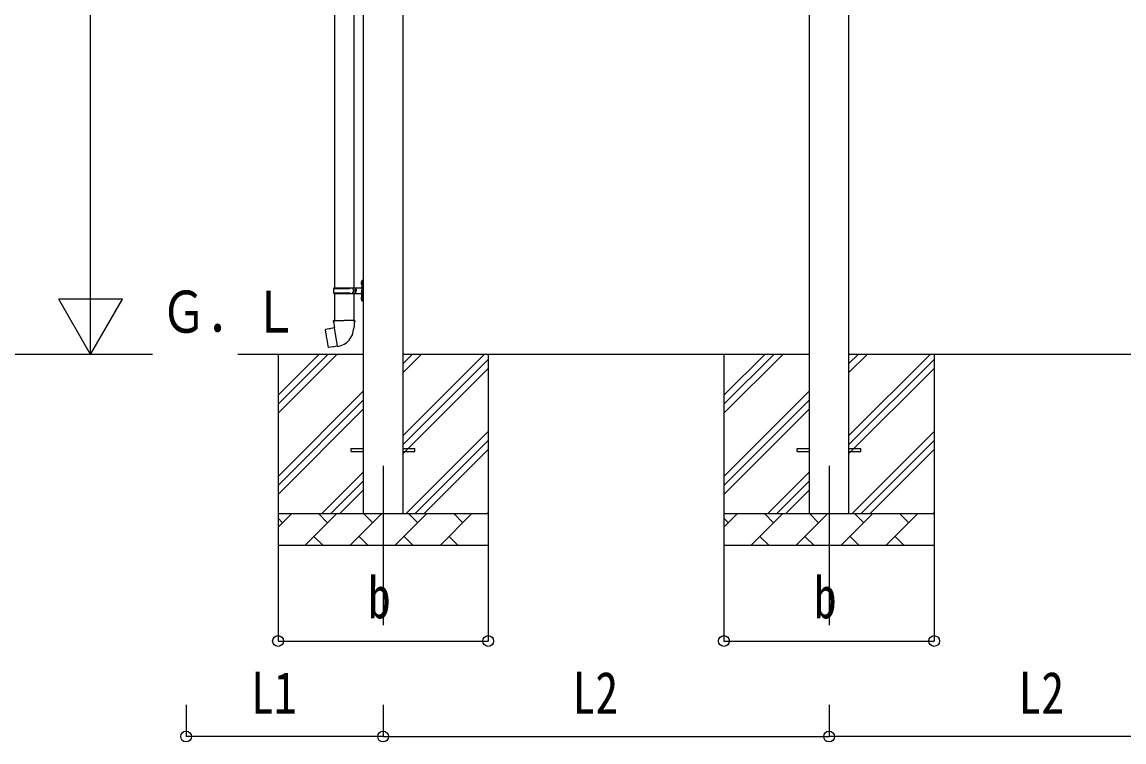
# Model space of a CAD drawing. Units: millimetres, scale not verified. Extents: x -16820 to 16820, y -11880 to 11880.
# Drawn here: x -5409 to -1949, y -3274 to -1014 of the extents above; entities that cross this region are included whole.
import ezdxf
from ezdxf.enums import TextEntityAlignment as Align

# ---------------------------------------------------------------- set-up
doc = ezdxf.new("R2010")
doc.units = ezdxf.units.MM
doc.header["$LTSCALE"] = 50
for name, color, linetype in [('0-4_YKK_12', 2, 'Continuous'), ('0-5_YKK_13', 4, 'Continuous'), ('0-6_YKK_A1', 4, 'Continuous'), ('0-7_YKK_D', 6, 'Continuous')]:
    doc.layers.add(name, color=color, linetype=linetype)
doc.styles.add('ＭＳ ゴシック', font='')
doc.styles.get('ＭＳ ゴシック').set_extended_font_data('MS Gothic')

msp = doc.modelspace()

# ---------------------------------------------------------------- linework, layer by layer
at = {"layer": '0-4_YKK_12'}
for p, q in [((-4274.92, -2407), (-4274.92, -2907)), ((-2874.92, -2407), (-2874.92, -2907))]:
    msp.add_line(p, q, dxfattribs=at)
at = {"layer": '0-5_YKK_13'}
for p, q in [((-4427.42, -943.49), (-4427.42, -1848)), ((-4367.42, -943.49), (-4367.42, -1848)), ((-4343.72, -1830.85), (-4341.68, -1831.85)), ((-4342.45, -1828.85), (-4341.82, -1828.85)), ((-4342.45, -1828.85), (-4342.45, -1837.15)), ((-4341.82, -1828.85), (-4341.82, -1837.15)), ((-4341.82, -1828.85), (-4341.42, -1829.25)), ((-4341.68, -1831.85), (-4341.07, -1833)), ((-4341.42, -1825), (-4338.42, -1823.5)), ((-4341.42, -1825), (-4341.42, -1857)), ((-4341.42, -1829.25), (-4341.42, -1836.75)), ((-4338.42, -1823.5), (-4338.42, -1857)), ((-4338.42, -1823.5), (-4337.42, -1823.5)), ((-4337.42, -1823.5), (-4337.42, -1857)), ((-4430.42, -1850), (-4380.09, -1850)), ((-4430.42, -1864), (-4380.09, -1864)), ((-4429.42, -1848), (-4343.42, -1848)), ((-4429.42, -1848), (-4429.42, -1850)), ((-4429.42, -1866), (-4429.42, -1864)), ((-4429.42, -1866), (-4343.42, -1866)), ((-4427.42, -1866), (-4427.42, -1950.93)), ((-4370.42, -1848), (-4370.42, -1852.5)), ((-4370.42, -1852.5), (-4368.42, -1852.5)), ((-4370.42, -1866), (-4370.42, -1861.5)), ((-4370.42, -1861.5), (-4368.42, -1861.5)), ((-4368.42, -1852.5), (-4368.42, -1857)), ((-4368.42, -1861.5), (-4368.42, -1857)), ((-4367.42, -1866), (-4367.42, -1950.93)), ((-4362.42, -1848), (-4362.42, -1857)), ((-4362.42, -1852.5), (-4359.42, -1852.5)), ((-4362.42, -1866), (-4362.42, -1857)), ((-4362.42, -1861.5), (-4359.42, -1861.5)), ((-4359.42, -1852.5), (-4359.42, -1857)), ((-4359.42, -1861.5), (-4359.42, -1857)), ((-4342.45, -1837.15), (-4341.82, -1837.15)), ((-4341.82, -1837.15), (-4341.42, -1836.75)), ((-4341.42, -1889), (-4341.42, -1857)), ((-4338.42, -1890.5), (-4338.42, -1857)), ((-4337.42, -1890.5), (-4337.42, -1857)), ((-4343.72, -1878.85), (-4341.68, -1879.85)), ((-4342.45, -1876.85), (-4341.82, -1876.85)), ((-4342.45, -1876.85), (-4342.45, -1885.15)), ((-4342.45, -1885.15), (-4341.82, -1885.15)), ((-4341.82, -1876.85), (-4341.82, -1885.15)), ((-4341.82, -1876.85), (-4341.42, -1877.25)), ((-4341.82, -1885.15), (-4341.42, -1884.75)), ((-4341.68, -1879.85), (-4341.07, -1881)), ((-4341.42, -1877.25), (-4341.42, -1884.75)), ((-4341.42, -1889), (-4338.42, -1890.5)), ((-4338.42, -1890.5), (-4337.42, -1890.5)), ((-4429.27, -1950.93), (-4431.42, -1951.71)), ((-4431.42, -1951.71), (-4431.42, -1955.33)), ((-4431.42, -1955.33), (-4429.18, -1956.14)), ((-4429.27, -1950.93), (-4397.42, -1950.93)), ((-4429.27, -1950.93), (-4429.18, -1956.14)), ((-4429.18, -1956.14), (-4428.92, -1970.93)), ((-4428.92, -1970.93), (-4427.57, -1972.93)), ((-4365.57, -1950.93), (-4397.42, -1950.93)), ((-4365.92, -1970.93), (-4367.23, -1972.87)), ((-4363.42, -1955.33), (-4365.66, -1956.14)), ((-4365.57, -1950.93), (-4363.42, -1951.71)), ((-4363.42, -1951.71), (-4363.42, -1955.33)), ((-4455.88, -1979.38), (-4456.69, -1980.55)), ((-4456.69, -1980.55), (-4447.07, -2035.11)), ((-4428.01, -1974.13), (-4455.88, -1979.38)), ((-4443.14, -1976.78), (-4443.35, -1977.02)), ((-4417.66, -2031.42), (-4427.79, -1973.95)), ((-4427.77, -1973.13), (-4427.77, -1973.83)), ((-4427.57, -1972.93), (-4427.6, -1972.93)), ((-4367.23, -1972.87), (-4367.31, -1975.03)), ((-4433.05, -2034.02), (-4433.33, -2033.86)), ((-4417.35, -2032.19), (-4417.6, -2031.52)), ((-4374.92, -2352.5), (-4337.42, -2352.5)), ((-4374.92, -2361.5), (-4374.92, -2352.5)), ((-4374.92, -2361.5), (-4337.42, -2361.5)), ((-4212.42, -2352.5), (-4174.92, -2352.5)), ((-4212.42, -2361.5), (-4174.92, -2361.5)), ((-4174.92, -2361.5), (-4174.92, -2352.5)), ((-2974.92, -2352.5), (-2937.42, -2352.5)), ((-2974.92, -2361.5), (-2974.92, -2352.5)), ((-2974.92, -2361.5), (-2937.42, -2361.5)), ((-2812.42, -2352.5), (-2774.92, -2352.5)), ((-2812.42, -2361.5), (-2774.92, -2361.5)), ((-2774.92, -2361.5), (-2774.92, -2352.5))]:
    msp.add_line(p, q, dxfattribs=at)
for points in [[(-4343.72, -1835.15), (-4341.68, -1834.15), (-4341.07, -1833)], [(-4343.72, -1883.15), (-4341.68, -1882.15), (-4341.07, -1881)], [(-4365.57, -1950.93), (-4365.66, -1956.14), (-4365.92, -1970.93)], [(-4440.89, -1976.56), (-4441.17, -1976.4), (-4443.14, -1976.78)], [(-4417.93, -2031.33), (-4445.91, -2035.93), (-4447.07, -2035.11)], [(-4430.86, -2033.46), (-4431.07, -2033.69), (-4433.05, -2034.02)]]:
    msp.add_lwpolyline(points, dxfattribs=at)
for centre, radius, start, end in [((-4338.12, -1833), 6, 136.21765, 223.78235), ((-4381.67, -1857), 49.25, 171.82876, 180.00002), ((-4381.67, -1857), 49.25, 180.00002, 188.17127), ((-4380.09, -1848), 2, 270, 359.99998), ((-4380.09, -1866), 2, 0.00005, 90.00004), ((-4343.42, -1846), 2, 270, 359.99998), ((-4343.42, -1868), 2, 0.00005, 90.00004), ((-4338.12, -1881), 6, 136.21765, 223.78235), ((-4428.07, -1973.83), 0.3, 280.66842, 0), ((-4427.57, -1973.13), 0.2, 100, 180), ((-4427.57, -1972.93), 60.3, 279.96938, 358), ((-4417.88, -2031.63), 0.3, 20, 99.33158), ((-4417.17, -2032.12), 0.2, 200, 279.96938)]:
    msp.add_arc(centre, radius, start, end, dxfattribs=at)
at = {"layer": '0-6_YKK_A1'}
for p, q in [((-2937.42, 287.17), (-2937.42, -2557)), ((-2812.42, -2557), (-2812.42, 287.17)), ((-4337.42, 240.5), (-4337.42, -2557)), ((-4212.42, -2557), (-4212.42, 240.5)), ((-4337.42, -2057), (-4731.58, -2057)), ((-4604.92, -2057), (-4604.92, -2657)), ((-4604.92, -2242.05), (-4419.87, -2057)), ((-4604.92, -2213.77), (-4448.15, -2057)), ((-4604.92, -2185.48), (-4476.44, -2057)), ((-2937.42, -2057), (-4212.42, -2057)), ((-4212.42, -2312.1), (-3957.32, -2057)), ((-4212.42, -2114.11), (-4155.31, -2057)), ((-4212.42, -2085.82), (-4183.6, -2057)), ((-4212.42, -2340.38), (-3944.92, -2072.88)), ((-3944.92, -2057), (-3944.92, -2657)), ((-3204.92, -2057), (-3204.92, -2657)), ((-3204.92, -2242.05), (-3019.87, -2057)), ((-3204.92, -2213.77), (-3048.15, -2057)), ((-3204.92, -2185.48), (-3076.44, -2057)), ((-1537.42, -2057), (-2812.42, -2057)), ((-2812.42, -2312.1), (-2557.32, -2057)), ((-2812.42, -2114.11), (-2755.31, -2057)), ((-2812.42, -2085.82), (-2783.6, -2057)), ((-2812.42, -2340.38), (-2544.92, -2072.88)), ((-2544.92, -2057), (-2544.92, -2657)), ((-4212.42, -2368.67), (-3944.92, -2101.17)), ((-2812.42, -2368.67), (-2544.92, -2101.17)), ((-4604.92, -2440.04), (-4337.42, -2172.54)), ((-3204.92, -2440.04), (-2937.42, -2172.54)), ((-4604.92, -2468.32), (-4337.42, -2200.82)), ((-3204.92, -2468.32), (-2937.42, -2200.82)), ((-4604.92, -2496.61), (-4337.42, -2229.11)), ((-3204.92, -2496.61), (-2937.42, -2229.11)), ((-4202.76, -2557), (-3944.92, -2299.16)), ((-2802.76, -2557), (-2544.92, -2299.16)), ((-4174.48, -2557), (-3944.92, -2327.44)), ((-2774.48, -2557), (-2544.92, -2327.44)), ((-4146.19, -2557), (-3944.92, -2355.73)), ((-2746.19, -2557), (-2544.92, -2355.73)), ((-4467.32, -2557), (-4337.42, -2427.1)), ((-4439.04, -2557), (-4337.42, -2455.38)), ((-3067.32, -2557), (-2937.42, -2427.1)), ((-3039.04, -2557), (-2937.42, -2455.38)), ((-4410.75, -2557), (-4337.42, -2483.67)), ((-3010.75, -2557), (-2937.42, -2483.67)), ((-4604.92, -2557), (-3944.92, -2557)), ((-4604.92, -2599.89), (-4562.03, -2557)), ((-4520.61, -2657), (-4420.61, -2557)), ((-4449.16, -2585.55), (-4477.71, -2557)), ((-4379.18, -2657), (-4279.18, -2557)), ((-4307.74, -2585.55), (-4336.29, -2557)), ((-4237.76, -2657), (-4137.76, -2557)), ((-4166.32, -2585.55), (-4194.87, -2557)), ((-4096.34, -2657), (-3996.34, -2557)), ((-4024.9, -2585.55), (-4053.45, -2557)), ((-3948.21, -2557), (-3944.92, -2553.72)), ((-3204.92, -2557), (-2544.92, -2557)), ((-3204.92, -2599.89), (-3162.03, -2557)), ((-3120.61, -2657), (-3020.61, -2557)), ((-3049.16, -2585.55), (-3077.71, -2557)), ((-2979.18, -2657), (-2879.18, -2557)), ((-2907.74, -2585.55), (-2936.29, -2557)), ((-2837.76, -2657), (-2737.76, -2557)), ((-2766.32, -2585.55), (-2794.87, -2557)), ((-2696.34, -2657), (-2596.34, -2557)), ((-2624.9, -2585.55), (-2653.45, -2557)), ((-2548.21, -2557), (-2544.92, -2553.72)), ((-4590.58, -2585.55), (-4604.92, -2571.21)), ((-3190.58, -2585.55), (-3204.92, -2571.21)), ((-4492.05, -2628.45), (-4463.5, -2657)), ((-4350.63, -2628.45), (-4322.08, -2657)), ((-4209.21, -2628.45), (-4180.66, -2657)), ((-4067.79, -2628.45), (-4039.24, -2657)), ((-3092.05, -2628.45), (-3063.5, -2657)), ((-2950.63, -2628.45), (-2922.08, -2657)), ((-2809.21, -2628.45), (-2780.66, -2657)), ((-2667.79, -2628.45), (-2639.24, -2657)), ((-3944.92, -2657), (-4604.92, -2657)), ((-2544.92, -2657), (-3204.92, -2657))]:
    msp.add_line(p, q, dxfattribs=at)
at = {"layer": '0-7_YKK_D'}
for p, q in [((-5193.52, -1857), (-5193.52, 43)), ((-5193.52, -2057), (-5193.52, -1710.59)), ((-5193.52, -2057), (-5293.52, -1883.79)), ((-5093.52, -1883.79), (-5293.52, -1883.79)), ((-5193.52, -2057), (-5093.52, -1883.79)), ((-4998.56, -2057), (-5494.52, -2057)), ((-4998.56, -2057), (-5194.52, -2057)), ((-4604.92, -2658), (-4604.92, -2958)), ((-3944.92, -2658), (-3944.92, -2958)), ((-3204.92, -2658), (-3204.92, -2958)), ((-2544.92, -2658), (-2544.92, -2958)), ((-4604.92, -2957), (-3944.92, -2957)), ((-3204.92, -2957), (-2544.92, -2957)), ((-4893.52, -3157), (-4893.52, -3258)), ((-4274.92, -3157), (-4274.92, -3258)), ((-4274.92, -3157), (-4274.92, -3258)), ((-2874.92, -3157), (-2874.92, -3258)), ((-2874.92, -3157), (-2874.92, -3258)), ((-4274.92, -3257), (-4893.52, -3257)), ((-4274.92, -3257), (-2874.92, -3257)), ((-1474.92, -3257), (-2874.92, -3257))]:
    msp.add_line(p, q, dxfattribs=at)
for centre in [(-4604.92, -2957), (-3944.92, -2957), (-3204.92, -2957), (-2544.92, -2957), (-4893.52, -3257), (-4274.92, -3257), (-4274.92, -3257), (-2874.92, -3257), (-2874.92, -3257)]:
    msp.add_circle(centre, 17, dxfattribs=at)

# ---------------------------------------------------------------- texts
at = {"layer": '0-6_YKK_A1', "style": 'ＭＳ ゴシック', "width": 0.8}
msp.add_text('Ｇ．Ｌ', height=132, dxfattribs=at).set_placement((-4973.11, -2028.55), align=Align.BOTTOM_LEFT)
at = {"layer": '0-7_YKK_D', "style": 'ＭＳ ゴシック', "width": 0.8}
for s, p in [('b', (-4322.92, -2925)), ('b', (-2922.92, -2925)), ('L1', (-4689.82, -3225)), ('L2', (-3680.52, -3225)), ('L2', (-2280.52, -3225))]:
    msp.add_text(s, height=132, dxfattribs=at).set_placement(p, align=Align.BOTTOM_LEFT)

doc.saveas('drawing.dxf')
